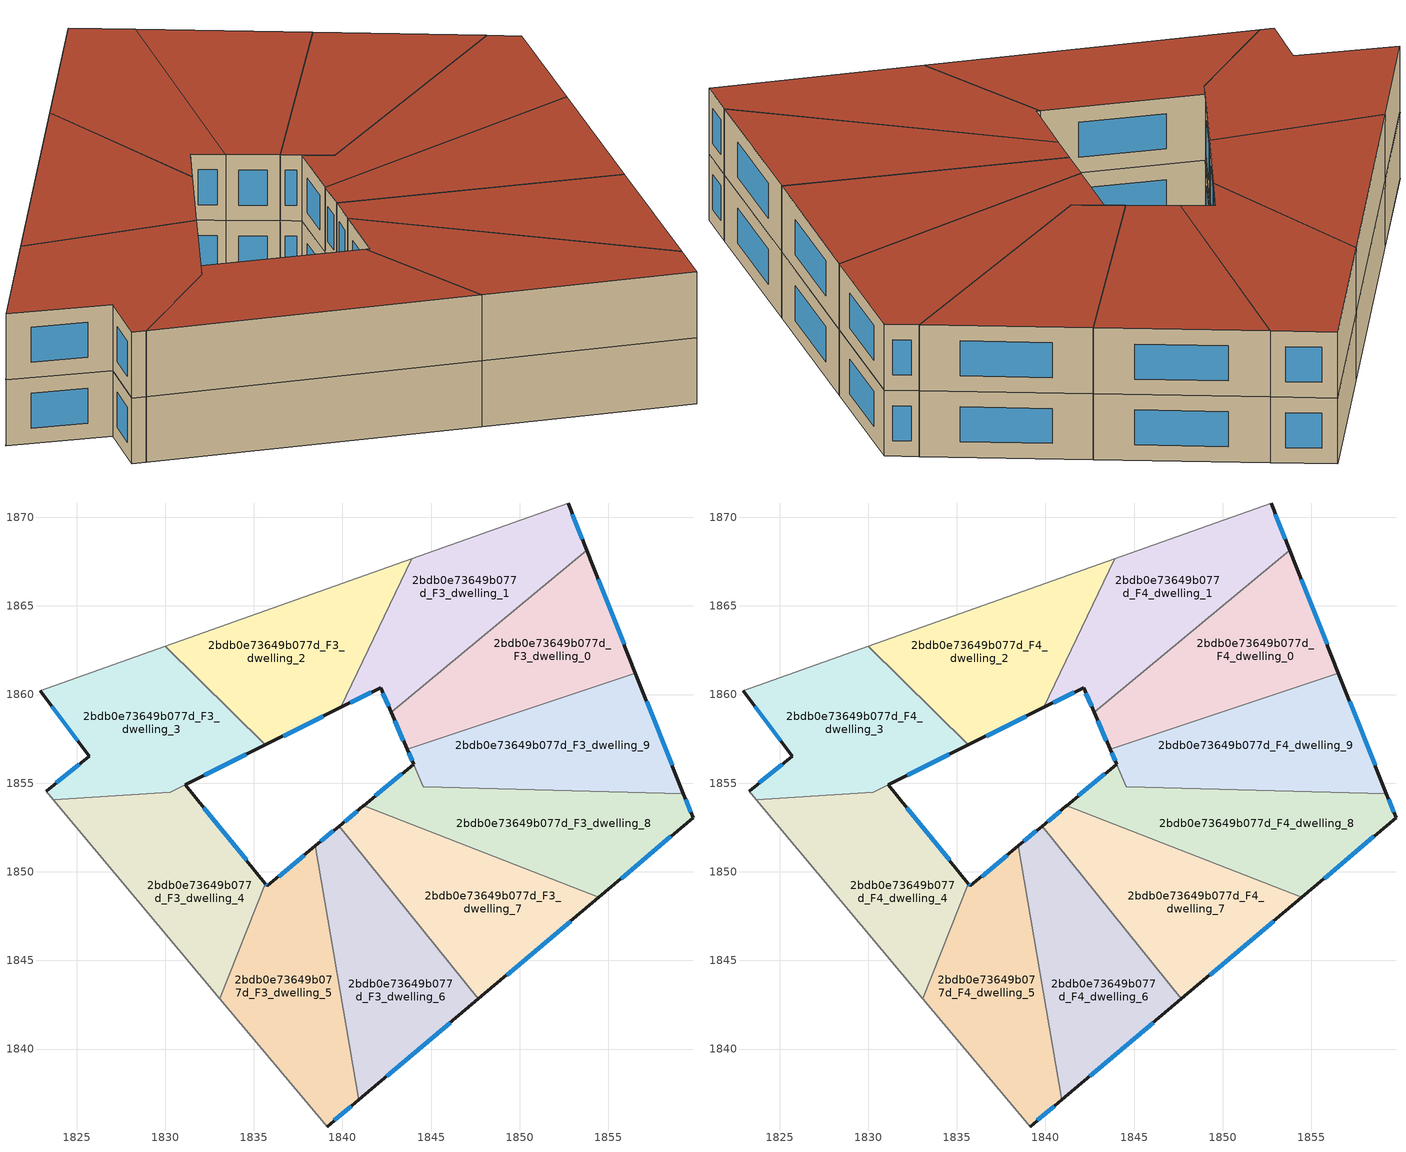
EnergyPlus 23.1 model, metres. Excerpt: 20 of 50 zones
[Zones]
2bdb0e73649b077d_F3_dwelling_0
 floor to 2bdb0e73649b077d_F2_dwelling_0 (EU_floor_Construction): 1853.78,1868.14 1856.53,1861.22 1843.67,1856.91 1842.75,1859.01 z9
 wall outside (EU_wall_Construction): 1842.75,1859.01 1843.66,1856.91 / 1856.53,1861.22 1853.78,1868.14 z9:12
 wall to 2bdb0e73649b077d_F3_dwelling_1 (EU_wall_Construction): 1853.78,1868.14 1842.75,1859.01 z9:12
 wall to 2bdb0e73649b077d_F3_dwelling_9 (EU_wall_Construction): 1843.67,1856.91 1856.53,1861.22 z9:12
 window (EU_Window_Construction): 1842.96,1858.51 1843.44,1857.4 / 1855.89,1862.84 1854.43,1866.51 z9.7:11.3
 roof outside (EU_roof_Construction): 1843.67,1856.91 1842.75,1859.01 1843.66,1856.91 z12
2bdb0e73649b077d_F3_dwelling_1
 floor to 2bdb0e73649b077d_F2_dwelling_1 (EU_floor_Construction): 1852.73,1870.79 1853.78,1868.14 1842.75,1859.01 1842.15,1860.39 1839.92,1859.28 1843.91,1867.66 z9
 wall outside (EU_wall_Construction): 1839.92,1859.28 1842.15,1860.39 1842.75,1859.01 / 1853.78,1868.14 1852.73,1870.79 z9:12
 wall adiabatic (EU_wall_Construction): 1852.73,1870.79 1843.91,1867.66 z9:12
 wall to 2bdb0e73649b077d_F3_dwelling_2 (EU_wall_Construction): 1843.91,1867.66 1839.92,1859.28 z9:12
 window (EU_Window_Construction): 1842.29,1860.06 1842.61,1859.33 / 1840.44,1859.54 1841.63,1860.13 / 1853.54,1868.76 1852.98,1870.17 z9.7:11.3
2bdb0e73649b077d_F3_dwelling_2
 floor to 2bdb0e73649b077d_F2_dwelling_2 (EU_floor_Construction): 1843.91,1867.66 1839.92,1859.28 1835.65,1857.16 1830,1862.72 z9
 wall outside (EU_wall_Construction): 1835.65,1857.16 1839.92,1859.28 z9:12
 wall adiabatic (EU_wall_Construction): 1843.91,1867.66 1830,1862.72 z9:12
 wall to 2bdb0e73649b077d_F3_dwelling_3 (EU_wall_Construction): 1830,1862.72 1835.65,1857.16 z9:12
 window (EU_Window_Construction): 1836.65,1857.66 1838.92,1858.78 z9.7:11.3
2bdb0e73649b077d_F3_dwelling_3
 floor to 2bdb0e73649b077d_F2_dwelling_3 (EU_floor_Construction): 1835.65,1857.16 1830.28,1854.49 1823.68,1854.08 1823.28,1854.55 1825.72,1856.53 1822.94,1860.21 1830,1862.72 z9
 wall outside (EU_wall_Construction): 1822.94,1860.21 1825.72,1856.53 1823.28,1854.55 / 1831.13,1854.91 1835.65,1857.16 z9:12
 wall adiabatic (EU_wall_Construction): 1823.28,1854.55 1823.68,1854.08 / 1830,1862.72 1822.94,1860.21 z9:12
 wall to 2bdb0e73649b077d_F3_dwelling_4 (EU_wall_Construction): 1823.68,1854.08 1830.28,1854.49 1831.13,1854.91 z9:12
 window (EU_Window_Construction): 1825.15,1856.06 1823.85,1855.01 / 1823.59,1859.34 1825.07,1857.39 / 1832.19,1855.44 1834.59,1856.63 z9.7:11.3
2bdb0e73649b077d_F3_dwelling_4
 floor to 2bdb0e73649b077d_F2_dwelling_4 (EU_floor_Construction): 1831.13,1854.91 1835.65,1849.34 1833.09,1842.83 1823.68,1854.08 1830.28,1854.49 z9
 wall outside (EU_wall_Construction): 1835.65,1849.34 1831.13,1854.91 z9:12
 wall adiabatic (EU_wall_Construction): 1823.68,1854.08 1833.09,1842.83 z9:12
 wall to 2bdb0e73649b077d_F3_dwelling_5 (EU_wall_Construction): 1833.09,1842.83 1835.65,1849.34 z9:12
 window (EU_Window_Construction): 1834.59,1850.65 1832.19,1853.6 z9.7:11.3
2bdb0e73649b077d_F3_dwelling_5
 floor to 2bdb0e73649b077d_F2_dwelling_5 (EU_floor_Construction): 1838.47,1851.46 1840.92,1837.13 1839.13,1835.62 1833.09,1842.83 1835.65,1849.34 1835.76,1849.2 z9
 wall outside (EU_wall_Construction): 1838.47,1851.46 1835.76,1849.2 1835.65,1849.34 / 1839.13,1835.62 1840.92,1837.13 z9:12
 wall adiabatic (EU_wall_Construction): 1833.09,1842.83 1839.13,1835.62 z9:12
 wall to 2bdb0e73649b077d_F3_dwelling_6 (EU_wall_Construction): 1840.92,1837.13 1838.47,1851.46 z9:12
 window (EU_Window_Construction): 1835.74,1849.23 1835.68,1849.31 / 1837.83,1850.93 1836.4,1849.73 / 1839.55,1835.97 1840.5,1836.78 z9.7:11.3
2bdb0e73649b077d_F3_dwelling_6
 floor to 2bdb0e73649b077d_F2_dwelling_6 (EU_floor_Construction): 1839.81,1852.57 1847.68,1842.83 1840.92,1837.13 1838.47,1851.46 z9
 wall outside (EU_wall_Construction): 1839.81,1852.57 1838.47,1851.46 / 1840.92,1837.13 1847.68,1842.83 z9:12
 wall to 2bdb0e73649b077d_F3_dwelling_7 (EU_wall_Construction): 1847.68,1842.83 1839.81,1852.57 z9:12
 window (EU_Window_Construction): 1839.49,1852.31 1838.79,1851.72 / 1842.51,1838.47 1846.09,1841.49 z9.7:11.3
2bdb0e73649b077d_F3_dwelling_7
 floor to 2bdb0e73649b077d_F2_dwelling_7 (EU_floor_Construction): 1854.48,1848.57 1847.68,1842.83 1839.81,1852.57 1841.16,1853.69 1841.2,1853.73 z9
 wall outside (EU_wall_Construction): 1841.2,1853.73 1841.16,1853.69 1839.81,1852.57 / 1847.68,1842.83 1854.48,1848.57 z9:12
 wall to 2bdb0e73649b077d_F3_dwelling_8 (EU_wall_Construction): 1854.48,1848.57 1841.2,1853.73 z9:12
 window (EU_Window_Construction): 1849.27,1844.18 1852.88,1847.22 / 1840.84,1853.43 1840.13,1852.83 z9.7:11.3
2bdb0e73649b077d_F3_dwelling_8
 floor to 2bdb0e73649b077d_F2_dwelling_8 (EU_floor_Construction): 1859.24,1854.41 1859.78,1853.04 1854.48,1848.57 1841.2,1853.73 1844.02,1856.07 1843.66,1856.91 1843.67,1856.91 1844.56,1854.79 z9
 wall outside (EU_wall_Construction): 1843.66,1856.91 1844.02,1856.07 1841.2,1853.73 / 1854.48,1848.57 1859.78,1853.04 1859.24,1854.41 z9:12
 wall to 2bdb0e73649b077d_F3_dwelling_9 (EU_wall_Construction): 1859.24,1854.41 1844.56,1854.79 1843.67,1856.91 z9:12
 window (EU_Window_Construction): 1843.74,1856.71 1843.93,1856.27 / 1859.65,1853.36 1859.37,1854.09 / 1855.72,1849.62 1858.54,1851.99 / 1843.36,1855.52 1841.86,1854.28 z9.7:11.3
2bdb0e73649b077d_F3_dwelling_9
 floor to 2bdb0e73649b077d_F2_dwelling_9 (EU_floor_Construction): 1856.53,1861.22 1859.24,1854.41 1844.56,1854.79 1843.67,1856.91 z9
 wall outside (EU_wall_Construction): 1859.24,1854.41 1856.53,1861.22 z9:12
 window (EU_Window_Construction): 1858.6,1856.01 1857.17,1859.62 z9.7:11.3
2bdb0e73649b077d_F4_dwelling_0
 floor to 2bdb0e73649b077d_F3_dwelling_0 (EU_floor_Construction): 1853.78,1868.14 1856.53,1861.22 1843.67,1856.91 1842.75,1859.01 z12
 wall outside (EU_wall_Construction): 1842.75,1859.01 1843.66,1856.91 / 1856.53,1861.22 1853.78,1868.14 z12:15
 wall to 2bdb0e73649b077d_F4_dwelling_1 (EU_wall_Construction): 1853.78,1868.14 1842.75,1859.01 z12:15
 wall to 2bdb0e73649b077d_F4_dwelling_9 (EU_wall_Construction): 1843.67,1856.91 1856.53,1861.22 z12:15
 window (EU_Window_Construction): 1842.96,1858.51 1843.44,1857.4 / 1855.89,1862.84 1854.43,1866.51 z12.7:14.3
 roof outside (EU_roof_Construction): 1856.53,1861.22 1853.78,1868.14 1842.75,1859.01 1843.66,1856.91 z15
2bdb0e73649b077d_F4_dwelling_1
 floor to 2bdb0e73649b077d_F3_dwelling_1 (EU_floor_Construction): 1852.73,1870.79 1853.78,1868.14 1842.75,1859.01 1842.15,1860.39 1839.92,1859.28 1843.91,1867.66 z12
 wall outside (EU_wall_Construction): 1839.92,1859.28 1842.15,1860.39 1842.75,1859.01 / 1853.78,1868.14 1852.73,1870.79 z12:15
 wall adiabatic (EU_wall_Construction): 1852.73,1870.79 1843.91,1867.66 z12:15
 wall to 2bdb0e73649b077d_F4_dwelling_2 (EU_wall_Construction): 1843.91,1867.66 1839.92,1859.28 z12:15
 window (EU_Window_Construction): 1842.29,1860.06 1842.61,1859.33 / 1840.44,1859.54 1841.63,1860.13 / 1853.54,1868.76 1852.98,1870.17 z12.7:14.3
 roof outside (EU_roof_Construction): 1853.78,1868.14 1852.73,1870.79 1843.91,1867.66 1839.92,1859.28 1842.15,1860.39 1842.75,1859.01 z15
2bdb0e73649b077d_F4_dwelling_2
 floor to 2bdb0e73649b077d_F3_dwelling_2 (EU_floor_Construction): 1843.91,1867.66 1839.92,1859.28 1835.65,1857.16 1830,1862.72 z12
 wall outside (EU_wall_Construction): 1835.65,1857.16 1839.92,1859.28 z12:15
 wall adiabatic (EU_wall_Construction): 1843.91,1867.66 1830,1862.72 z12:15
 wall to 2bdb0e73649b077d_F4_dwelling_3 (EU_wall_Construction): 1830,1862.72 1835.65,1857.16 z12:15
 window (EU_Window_Construction): 1836.65,1857.66 1838.92,1858.78 z12.7:14.3
 roof outside (EU_roof_Construction): 1839.92,1859.28 1843.91,1867.66 1830,1862.72 1835.65,1857.16 z15
2bdb0e73649b077d_F4_dwelling_3
 floor to 2bdb0e73649b077d_F3_dwelling_3 (EU_floor_Construction): 1835.65,1857.16 1830.28,1854.49 1823.68,1854.08 1823.28,1854.55 1825.72,1856.53 1822.94,1860.21 1830,1862.72 z12
 wall outside (EU_wall_Construction): 1822.94,1860.21 1825.72,1856.53 1823.28,1854.55 / 1831.13,1854.91 1835.65,1857.16 z12:15
 wall adiabatic (EU_wall_Construction): 1823.28,1854.55 1823.68,1854.08 / 1830,1862.72 1822.94,1860.21 z12:15
 wall to 2bdb0e73649b077d_F4_dwelling_4 (EU_wall_Construction): 1823.68,1854.08 1830.28,1854.49 1831.13,1854.91 z12:15
 window (EU_Window_Construction): 1825.15,1856.06 1823.85,1855.01 / 1823.59,1859.34 1825.07,1857.39 / 1832.19,1855.44 1834.59,1856.63 z12.7:14.3
 roof outside (EU_roof_Construction): 1835.65,1857.16 1830,1862.72 1822.94,1860.21 1825.72,1856.53 1823.28,1854.55 1823.68,1854.08 1830.28,1854.49 z15
2bdb0e73649b077d_F4_dwelling_4
 floor to 2bdb0e73649b077d_F3_dwelling_4 (EU_floor_Construction): 1831.13,1854.91 1835.65,1849.34 1833.09,1842.83 1823.68,1854.08 1830.28,1854.49 z12
 wall outside (EU_wall_Construction): 1835.65,1849.34 1831.13,1854.91 z12:15
 wall adiabatic (EU_wall_Construction): 1823.68,1854.08 1833.09,1842.83 z12:15
 wall to 2bdb0e73649b077d_F4_dwelling_5 (EU_wall_Construction): 1833.09,1842.83 1835.65,1849.34 z12:15
 window (EU_Window_Construction): 1834.59,1850.65 1832.19,1853.6 z12.7:14.3
 roof outside (EU_roof_Construction): 1833.09,1842.83 1835.65,1849.34 1831.13,1854.91 1830.28,1854.49 1823.68,1854.08 z15
2bdb0e73649b077d_F4_dwelling_5
 floor to 2bdb0e73649b077d_F3_dwelling_5 (EU_floor_Construction): 1838.47,1851.46 1840.92,1837.13 1839.13,1835.62 1833.09,1842.83 1835.65,1849.34 1835.76,1849.2 z12
 wall outside (EU_wall_Construction): 1838.47,1851.46 1835.76,1849.2 1835.65,1849.34 / 1839.13,1835.62 1840.92,1837.13 z12:15
 wall adiabatic (EU_wall_Construction): 1833.09,1842.83 1839.13,1835.62 z12:15
 wall to 2bdb0e73649b077d_F4_dwelling_6 (EU_wall_Construction): 1840.92,1837.13 1838.47,1851.46 z12:15
 window (EU_Window_Construction): 1835.74,1849.23 1835.68,1849.31 / 1837.83,1850.93 1836.4,1849.73 / 1839.55,1835.97 1840.5,1836.78 z12.7:14.3
 roof outside (EU_roof_Construction): 1840.92,1837.13 1838.47,1851.46 1835.76,1849.2 1835.65,1849.34 1833.09,1842.83 1839.13,1835.62 z15
2bdb0e73649b077d_F4_dwelling_6
 floor to 2bdb0e73649b077d_F3_dwelling_6 (EU_floor_Construction): 1839.81,1852.57 1847.68,1842.83 1840.92,1837.13 1838.47,1851.46 z12
 wall outside (EU_wall_Construction): 1839.81,1852.57 1838.47,1851.46 / 1840.92,1837.13 1847.68,1842.83 z12:15
 wall to 2bdb0e73649b077d_F4_dwelling_7 (EU_wall_Construction): 1847.68,1842.83 1839.81,1852.57 z12:15
 window (EU_Window_Construction): 1839.49,1852.31 1838.79,1851.72 / 1842.51,1838.47 1846.09,1841.49 z12.7:14.3
 roof outside (EU_roof_Construction): 1847.68,1842.83 1839.81,1852.57 1838.47,1851.46 1840.92,1837.13 z15
2bdb0e73649b077d_F4_dwelling_7
 floor to 2bdb0e73649b077d_F3_dwelling_7 (EU_floor_Construction): 1854.48,1848.57 1847.68,1842.83 1839.81,1852.57 1841.16,1853.69 1841.2,1853.73 z12
 wall outside (EU_wall_Construction): 1841.2,1853.73 1841.16,1853.69 1839.81,1852.57 / 1847.68,1842.83 1854.48,1848.57 z12:15
 wall to 2bdb0e73649b077d_F4_dwelling_8 (EU_wall_Construction): 1854.48,1848.57 1841.2,1853.73 z12:15
 window (EU_Window_Construction): 1849.27,1844.18 1852.88,1847.22 / 1840.84,1853.43 1840.13,1852.83 z12.7:14.3
 roof outside (EU_roof_Construction): 1854.48,1848.57 1841.2,1853.73 1841.16,1853.69 1839.81,1852.57 1847.68,1842.83 z15
2bdb0e73649b077d_F4_dwelling_8
 floor to 2bdb0e73649b077d_F3_dwelling_8 (EU_floor_Construction): 1859.24,1854.41 1859.78,1853.04 1854.48,1848.57 1841.2,1853.73 1844.02,1856.07 1843.66,1856.91 1843.67,1856.91 1844.56,1854.79 z12
 wall outside (EU_wall_Construction): 1843.66,1856.91 1844.02,1856.07 1841.2,1853.73 / 1854.48,1848.57 1859.78,1853.04 1859.24,1854.41 z12:15
 wall to 2bdb0e73649b077d_F4_dwelling_9 (EU_wall_Construction): 1859.24,1854.41 1844.56,1854.79 1843.67,1856.91 z12:15
 window (EU_Window_Construction): 1843.74,1856.71 1843.93,1856.27 / 1859.65,1853.36 1859.37,1854.09 / 1855.72,1849.62 1858.54,1851.99 / 1843.36,1855.52 1841.86,1854.28 z12.7:14.3
 roof outside (EU_roof_Construction): 1859.78,1853.04 1859.24,1854.41 1844.56,1854.79 1843.67,1856.91 1843.66,1856.91 1844.02,1856.07 1841.2,1853.73 1854.48,1848.57 z15
2bdb0e73649b077d_F4_dwelling_9
 floor to 2bdb0e73649b077d_F3_dwelling_9 (EU_floor_Construction): 1856.53,1861.22 1859.24,1854.41 1844.56,1854.79 1843.67,1856.91 z12
 wall outside (EU_wall_Construction): 1859.24,1854.41 1856.53,1861.22 z12:15
 window (EU_Window_Construction): 1858.6,1856.01 1857.17,1859.62 z12.7:14.3
 roof outside (EU_roof_Construction): 1859.24,1854.41 1856.53,1861.22 1843.67,1856.91 1844.56,1854.79 z15
[Building]
EU S2 Campaign: North Axis=0; Terrain=City; Solar Distribution=FullExterior
[Site:Location]
Budapest.Ferenc.Liszt.Intl.AP: Latitude=47.437; Longitude=19.256; Time Zone=1; Elevation=185
[SizingPeriod:WeatherFileDays]
AnnualSizingPeriod: Begin Month=1; Begin Day of Month=1; End Month=12; End Day of Month=31; Day of Week for Start Day=Monday; Use Weather File Daylight Saving Period=No; Use Weather File Rain and Snow Indicators=No
[MATERIAL]
EU_InternalMass_Material: Roughness=MediumRough; Thickness=0.1; Conductivity=1; Density=1800; Specific Heat=900; Thermal Absorptance=0.9; Solar Absorptance=0.7; Visible Absorptance=0.7
[MATERIAL:NOMASS] Roughness=MediumRough; Thermal Absorptance=0.9; Solar Absorptance=0.7; Visible Absorptance=0.7
Name | Thermal Resistance
EU_wall_NoMass | 0.832559
EU_roof_NoMass | 1.39638
EU_floor_NoMass | 0.872794
[WINDOWMATERIAL:SIMPLEGLAZINGSYSTEM]
EU_Window_SimpleGlazing: UFactor=2.79869; Solar Heat Gain Coefficient=0.75; Visible Transmittance=0.75
[CONSTRUCTION]
EU_wall_Construction: EU_wall_NoMass
EU_roof_Construction: EU_roof_NoMass
EU_floor_Construction: EU_floor_NoMass
EU_Window_Construction: EU_Window_SimpleGlazing
EU_InternalMass_Construction: EU_InternalMass_Material
[ZONE] Type=1; Multiplier=1; Ceiling Height=autocalculate; Floor Area=autocalculate; Part of Total Floor Area=Yes
Name | Volume
2bdb0e73649b077d_F3_dwelling_0; 2bdb0e73649b077d_F4_dwelling_0 | 198.723
2bdb0e73649b077d_F3_dwelling_1; 2bdb0e73649b077d_F4_dwelling_1 | 198.781
2bdb0e73649b077d_F3_dwelling_2; 2bdb0e73649b077d_F4_dwelling_2 | 198.769
2bdb0e73649b077d_F3_dwelling_3; 2bdb0e73649b077d_F4_dwelling_3 | 198.146
2bdb0e73649b077d_F3_dwelling_4; 2bdb0e73649b077d_F4_dwelling_4 | 199.382
2bdb0e73649b077d_F3_dwelling_5; 2bdb0e73649b077d_F4_dwelling_5 | 198.783
2bdb0e73649b077d_F3_dwelling_6; 2bdb0e73649b077d_F4_dwelling_6 | 198.731
2bdb0e73649b077d_F3_dwelling_7; 2bdb0e73649b077d_F4_dwelling_7 | 200.966
2bdb0e73649b077d_F3_dwelling_8; 2bdb0e73649b077d_F4_dwelling_8 | 200.428
2bdb0e73649b077d_F3_dwelling_9; 2bdb0e73649b077d_F4_dwelling_9 | 194.917
[INTERNALMASS] Construction=EU_InternalMass_Construction
Name | Zone or ZoneList | Surface Area
2bdb0e73649b077d_F3_dwelling_0_EU_InternalMass | 2bdb0e73649b077d_F3_dwelling_0 | 66.2534
2bdb0e73649b077d_F3_dwelling_1_EU_InternalMass | 2bdb0e73649b077d_F3_dwelling_1 | 66.2606
2bdb0e73649b077d_F3_dwelling_2_EU_InternalMass | 2bdb0e73649b077d_F3_dwelling_2 | 66.2561
2bdb0e73649b077d_F3_dwelling_3_EU_InternalMass | 2bdb0e73649b077d_F3_dwelling_3 | 66.0493
2bdb0e73649b077d_F3_dwelling_4_EU_InternalMass | 2bdb0e73649b077d_F3_dwelling_4 | 66.4618
2bdb0e73649b077d_F3_dwelling_5_EU_InternalMass | 2bdb0e73649b077d_F3_dwelling_5 | 66.2609
2bdb0e73649b077d_F3_dwelling_6_EU_InternalMass | 2bdb0e73649b077d_F3_dwelling_6 | 66.2438
2bdb0e73649b077d_F3_dwelling_7_EU_InternalMass | 2bdb0e73649b077d_F3_dwelling_7 | 66.9854
2bdb0e73649b077d_F3_dwelling_8_EU_InternalMass | 2bdb0e73649b077d_F3_dwelling_8 | 66.8155
2bdb0e73649b077d_F3_dwelling_9_EU_InternalMass | 2bdb0e73649b077d_F3_dwelling_9 | 64.9779
2bdb0e73649b077d_F4_dwelling_0_EU_InternalMass | 2bdb0e73649b077d_F4_dwelling_0 | 66.2534
2bdb0e73649b077d_F4_dwelling_1_EU_InternalMass | 2bdb0e73649b077d_F4_dwelling_1 | 66.2606
2bdb0e73649b077d_F4_dwelling_2_EU_InternalMass | 2bdb0e73649b077d_F4_dwelling_2 | 66.2561
2bdb0e73649b077d_F4_dwelling_3_EU_InternalMass | 2bdb0e73649b077d_F4_dwelling_3 | 66.0493
2bdb0e73649b077d_F4_dwelling_4_EU_InternalMass | 2bdb0e73649b077d_F4_dwelling_4 | 66.4618
2bdb0e73649b077d_F4_dwelling_5_EU_InternalMass | 2bdb0e73649b077d_F4_dwelling_5 | 66.2609
2bdb0e73649b077d_F4_dwelling_6_EU_InternalMass | 2bdb0e73649b077d_F4_dwelling_6 | 66.2438
2bdb0e73649b077d_F4_dwelling_7_EU_InternalMass | 2bdb0e73649b077d_F4_dwelling_7 | 66.9854
2bdb0e73649b077d_F4_dwelling_8_EU_InternalMass | 2bdb0e73649b077d_F4_dwelling_8 | 66.8155
2bdb0e73649b077d_F4_dwelling_9_EU_InternalMass | 2bdb0e73649b077d_F4_dwelling_9 | 64.9779
[OTHEREQUIPMENT] Fuel Type=Electricity; Design Level Calculation Method=Watts/Area; Power per Zone Floor Area=1; Fraction Latent=0; Fraction Radiant=0; Fraction Lost=0; Carbon Dioxide Generation Rate=0; EndUse Subcategory=EU_Step8_InternalGains
Name | Zone or ZoneList or Space or SpaceList | Schedule
EU_Step8_InternalGain_2bdb0e73649b077d_F3_dwelling_0_f000 | 2bdb0e73649b077d_F3_dwelling_0 | EU_Step8_GainSchedule_2bdb0e73649b077d_F3_dwelling_0_f000
EU_Step8_InternalGain_2bdb0e73649b077d_F3_dwelling_1_f000 | 2bdb0e73649b077d_F3_dwelling_1 | EU_Step8_GainSchedule_2bdb0e73649b077d_F3_dwelling_1_f000
EU_Step8_InternalGain_2bdb0e73649b077d_F3_dwelling_2_f000 | 2bdb0e73649b077d_F3_dwelling_2 | EU_Step8_GainSchedule_2bdb0e73649b077d_F3_dwelling_2_f000
EU_Step8_InternalGain_2bdb0e73649b077d_F3_dwelling_3_f000 | 2bdb0e73649b077d_F3_dwelling_3 | EU_Step8_GainSchedule_2bdb0e73649b077d_F3_dwelling_3_f000
EU_Step8_InternalGain_2bdb0e73649b077d_F3_dwelling_4_f000 | 2bdb0e73649b077d_F3_dwelling_4 | EU_Step8_GainSchedule_2bdb0e73649b077d_F3_dwelling_4_f000
EU_Step8_InternalGain_2bdb0e73649b077d_F3_dwelling_5_f000 | 2bdb0e73649b077d_F3_dwelling_5 | EU_Step8_GainSchedule_2bdb0e73649b077d_F3_dwelling_5_f000
EU_Step8_InternalGain_2bdb0e73649b077d_F3_dwelling_6_f000 | 2bdb0e73649b077d_F3_dwelling_6 | EU_Step8_GainSchedule_2bdb0e73649b077d_F3_dwelling_6_f000
EU_Step8_InternalGain_2bdb0e73649b077d_F3_dwelling_7_f000 | 2bdb0e73649b077d_F3_dwelling_7 | EU_Step8_GainSchedule_2bdb0e73649b077d_F3_dwelling_7_f000
EU_Step8_InternalGain_2bdb0e73649b077d_F3_dwelling_8_f000 | 2bdb0e73649b077d_F3_dwelling_8 | EU_Step8_GainSchedule_2bdb0e73649b077d_F3_dwelling_8_f000
EU_Step8_InternalGain_2bdb0e73649b077d_F3_dwelling_9_f000 | 2bdb0e73649b077d_F3_dwelling_9 | EU_Step8_GainSchedule_2bdb0e73649b077d_F3_dwelling_9_f000
EU_Step8_InternalGain_2bdb0e73649b077d_F4_dwelling_0_f000 | 2bdb0e73649b077d_F4_dwelling_0 | EU_Step8_GainSchedule_2bdb0e73649b077d_F4_dwelling_0_f000
EU_Step8_InternalGain_2bdb0e73649b077d_F4_dwelling_1_f000 | 2bdb0e73649b077d_F4_dwelling_1 | EU_Step8_GainSchedule_2bdb0e73649b077d_F4_dwelling_1_f000
EU_Step8_InternalGain_2bdb0e73649b077d_F4_dwelling_2_f000 | 2bdb0e73649b077d_F4_dwelling_2 | EU_Step8_GainSchedule_2bdb0e73649b077d_F4_dwelling_2_f000
EU_Step8_InternalGain_2bdb0e73649b077d_F4_dwelling_3_f000 | 2bdb0e73649b077d_F4_dwelling_3 | EU_Step8_GainSchedule_2bdb0e73649b077d_F4_dwelling_3_f000
EU_Step8_InternalGain_2bdb0e73649b077d_F4_dwelling_4_f000 | 2bdb0e73649b077d_F4_dwelling_4 | EU_Step8_GainSchedule_2bdb0e73649b077d_F4_dwelling_4_f000
EU_Step8_InternalGain_2bdb0e73649b077d_F4_dwelling_5_f000 | 2bdb0e73649b077d_F4_dwelling_5 | EU_Step8_GainSchedule_2bdb0e73649b077d_F4_dwelling_5_f000
EU_Step8_InternalGain_2bdb0e73649b077d_F4_dwelling_6_f000 | 2bdb0e73649b077d_F4_dwelling_6 | EU_Step8_GainSchedule_2bdb0e73649b077d_F4_dwelling_6_f000
EU_Step8_InternalGain_2bdb0e73649b077d_F4_dwelling_7_f000 | 2bdb0e73649b077d_F4_dwelling_7 | EU_Step8_GainSchedule_2bdb0e73649b077d_F4_dwelling_7_f000
EU_Step8_InternalGain_2bdb0e73649b077d_F4_dwelling_8_f000 | 2bdb0e73649b077d_F4_dwelling_8 | EU_Step8_GainSchedule_2bdb0e73649b077d_F4_dwelling_8_f000
EU_Step8_InternalGain_2bdb0e73649b077d_F4_dwelling_9_f000 | 2bdb0e73649b077d_F4_dwelling_9 | EU_Step8_GainSchedule_2bdb0e73649b077d_F4_dwelling_9_f000
[ZONEVENTILATION:DESIGNFLOWRATE] Schedule=EU_AlwaysOn; Design Flow Rate Calculation Method=AirChanges/Hour; Air Changes per Hour=0.475469; Ventilation Type=Natural; Fan Pressure Rise=0; Fan Total Efficiency=1; Constant Term Coefficient=1; Temperature Term Coefficient=0; Velocity Term Coefficient=0; Velocity Squared Term Coefficient=0; Minimum Indoor Temperature=-100; Maximum Indoor Temperature=100; Delta Temperature=-100; Minimum Outdoor Temperature=-100; Maximum Outdoor Temperature=100; Maximum Wind Speed=40
Name | Zone or ZoneList or Space or SpaceList
EU_ConstantAir_2bdb0e73649b077d_F3_dwelling_0 | 2bdb0e73649b077d_F3_dwelling_0
EU_ConstantAir_2bdb0e73649b077d_F3_dwelling_1 | 2bdb0e73649b077d_F3_dwelling_1
EU_ConstantAir_2bdb0e73649b077d_F3_dwelling_2 | 2bdb0e73649b077d_F3_dwelling_2
EU_ConstantAir_2bdb0e73649b077d_F3_dwelling_3 | 2bdb0e73649b077d_F3_dwelling_3
EU_ConstantAir_2bdb0e73649b077d_F3_dwelling_4 | 2bdb0e73649b077d_F3_dwelling_4
EU_ConstantAir_2bdb0e73649b077d_F3_dwelling_5 | 2bdb0e73649b077d_F3_dwelling_5
EU_ConstantAir_2bdb0e73649b077d_F3_dwelling_6 | 2bdb0e73649b077d_F3_dwelling_6
EU_ConstantAir_2bdb0e73649b077d_F3_dwelling_7 | 2bdb0e73649b077d_F3_dwelling_7
EU_ConstantAir_2bdb0e73649b077d_F3_dwelling_8 | 2bdb0e73649b077d_F3_dwelling_8
EU_ConstantAir_2bdb0e73649b077d_F3_dwelling_9 | 2bdb0e73649b077d_F3_dwelling_9
EU_ConstantAir_2bdb0e73649b077d_F4_dwelling_0 | 2bdb0e73649b077d_F4_dwelling_0
EU_ConstantAir_2bdb0e73649b077d_F4_dwelling_1 | 2bdb0e73649b077d_F4_dwelling_1
EU_ConstantAir_2bdb0e73649b077d_F4_dwelling_2 | 2bdb0e73649b077d_F4_dwelling_2
EU_ConstantAir_2bdb0e73649b077d_F4_dwelling_3 | 2bdb0e73649b077d_F4_dwelling_3
EU_ConstantAir_2bdb0e73649b077d_F4_dwelling_4 | 2bdb0e73649b077d_F4_dwelling_4
EU_ConstantAir_2bdb0e73649b077d_F4_dwelling_5 | 2bdb0e73649b077d_F4_dwelling_5
EU_ConstantAir_2bdb0e73649b077d_F4_dwelling_6 | 2bdb0e73649b077d_F4_dwelling_6
EU_ConstantAir_2bdb0e73649b077d_F4_dwelling_7 | 2bdb0e73649b077d_F4_dwelling_7
EU_ConstantAir_2bdb0e73649b077d_F4_dwelling_8 | 2bdb0e73649b077d_F4_dwelling_8
EU_ConstantAir_2bdb0e73649b077d_F4_dwelling_9 | 2bdb0e73649b077d_F4_dwelling_9
[HVACTEMPLATE:THERMOSTAT] Constant Heating Setpoint=20; Constant Cooling Setpoint=50
EU_HeatOnly_2bdb0e73649b077d_F1_dwelling_9; EU_HeatOnly_2bdb0e73649b077d_F2_dwelling_0; EU_HeatOnly_2bdb0e73649b077d_F2_dwelling_1; EU_HeatOnly_2bdb0e73649b077d_F2_dwelling_2; EU_HeatOnly_2bdb0e73649b077d_F2_dwelling_3; EU_HeatOnly_2bdb0e73649b077d_F2_dwelling_4; EU_HeatOnly_2bdb0e73649b077d_F2_dwelling_5; EU_HeatOnly_2bdb0e73649b077d_F2_dwelling_6; EU_HeatOnly_2bdb0e73649b077d_F2_dwelling_7; EU_HeatOnly_2bdb0e73649b077d_F2_dwelling_8; EU_HeatOnly_2bdb0e73649b077d_F2_dwelling_9; EU_HeatOnly_2bdb0e73649b077d_F3_dwelling_0; EU_HeatOnly_2bdb0e73649b077d_F3_dwelling_1; EU_HeatOnly_2bdb0e73649b077d_F3_dwelling_2; EU_HeatOnly_2bdb0e73649b077d_F3_dwelling_3; EU_HeatOnly_2bdb0e73649b077d_F3_dwelling_4; EU_HeatOnly_2bdb0e73649b077d_F3_dwelling_5; EU_HeatOnly_2bdb0e73649b077d_F3_dwelling_6; EU_HeatOnly_2bdb0e73649b077d_F3_dwelling_7; EU_HeatOnly_2bdb0e73649b077d_F3_dwelling_8; EU_HeatOnly_2bdb0e73649b077d_F3_dwelling_9; EU_HeatOnly_2bdb0e73649b077d_F4_dwelling_0; EU_HeatOnly_2bdb0e73649b077d_F4_dwelling_1; EU_HeatOnly_2bdb0e73649b077d_F4_dwelling_2; EU_HeatOnly_2bdb0e73649b077d_F4_dwelling_3; EU_HeatOnly_2bdb0e73649b077d_F4_dwelling_4; EU_HeatOnly_2bdb0e73649b077d_F4_dwelling_5; EU_HeatOnly_2bdb0e73649b077d_F4_dwelling_6; EU_HeatOnly_2bdb0e73649b077d_F4_dwelling_7; EU_HeatOnly_2bdb0e73649b077d_F4_dwelling_8; EU_HeatOnly_2bdb0e73649b077d_F4_dwelling_9
[HVACTEMPLATE:ZONE:IDEALLOADSAIRSYSTEM] System Availability Schedule=EU_AlwaysOn; Maximum Heating Supply Air Temperature=50; Minimum Cooling Supply Air Temperature=13; Maximum Heating Supply Air Humidity Ratio=0.0156; Minimum Cooling Supply Air Humidity Ratio=0.0077; Heating Limit=NoLimit; Cooling Limit=NoLimit; Heating Availability Schedule=EU_AlwaysOn; Cooling Availability Schedule=EU_CoolingOff; Dehumidification Control Type=ConstantSensibleHeatRatio; Cooling Sensible Heat Ratio=0.7; Dehumidification Setpoint=60; Humidification Control Type=None; Humidification Setpoint=30; Outdoor Air Method=None; Outdoor Air Flow Rate per Person=0.00944; Outdoor Air Flow Rate per Zone Floor Area=0; Outdoor Air Flow Rate per Zone=0; Demand Controlled Ventilation Type=None; Outdoor Air Economizer Type=NoEconomizer; Heat Recovery Type=None; Sensible Heat Recovery Effectiveness=0.7; Latent Heat Recovery Effectiveness=0.65
Name | Template Thermostat
2bdb0e73649b077d_F3_dwelling_0 | EU_HeatOnly_2bdb0e73649b077d_F3_dwelling_0
2bdb0e73649b077d_F3_dwelling_1 | EU_HeatOnly_2bdb0e73649b077d_F3_dwelling_1
2bdb0e73649b077d_F3_dwelling_2 | EU_HeatOnly_2bdb0e73649b077d_F3_dwelling_2
2bdb0e73649b077d_F3_dwelling_3 | EU_HeatOnly_2bdb0e73649b077d_F3_dwelling_3
2bdb0e73649b077d_F3_dwelling_4 | EU_HeatOnly_2bdb0e73649b077d_F3_dwelling_4
2bdb0e73649b077d_F3_dwelling_5 | EU_HeatOnly_2bdb0e73649b077d_F3_dwelling_5
2bdb0e73649b077d_F3_dwelling_6 | EU_HeatOnly_2bdb0e73649b077d_F3_dwelling_6
2bdb0e73649b077d_F3_dwelling_7 | EU_HeatOnly_2bdb0e73649b077d_F3_dwelling_7
2bdb0e73649b077d_F3_dwelling_8 | EU_HeatOnly_2bdb0e73649b077d_F3_dwelling_8
2bdb0e73649b077d_F3_dwelling_9 | EU_HeatOnly_2bdb0e73649b077d_F3_dwelling_9
2bdb0e73649b077d_F4_dwelling_0 | EU_HeatOnly_2bdb0e73649b077d_F4_dwelling_0
2bdb0e73649b077d_F4_dwelling_1 | EU_HeatOnly_2bdb0e73649b077d_F4_dwelling_1
2bdb0e73649b077d_F4_dwelling_2 | EU_HeatOnly_2bdb0e73649b077d_F4_dwelling_2
2bdb0e73649b077d_F4_dwelling_3 | EU_HeatOnly_2bdb0e73649b077d_F4_dwelling_3
2bdb0e73649b077d_F4_dwelling_4 | EU_HeatOnly_2bdb0e73649b077d_F4_dwelling_4
2bdb0e73649b077d_F4_dwelling_5 | EU_HeatOnly_2bdb0e73649b077d_F4_dwelling_5
2bdb0e73649b077d_F4_dwelling_6 | EU_HeatOnly_2bdb0e73649b077d_F4_dwelling_6
2bdb0e73649b077d_F4_dwelling_7 | EU_HeatOnly_2bdb0e73649b077d_F4_dwelling_7
2bdb0e73649b077d_F4_dwelling_8 | EU_HeatOnly_2bdb0e73649b077d_F4_dwelling_8
2bdb0e73649b077d_F4_dwelling_9 | EU_HeatOnly_2bdb0e73649b077d_F4_dwelling_9
[SIZING:ZONE] Zone Cooling Design Supply Air Temperature Input Method=SupplyAirTemperature; Zone Cooling Design Supply Air Temperature=13; Zone Heating Design Supply Air Temperature Input Method=SupplyAirTemperature; Zone Heating Design Supply Air Temperature=50; Zone Cooling Design Supply Air Humidity Ratio=0.008; Zone Heating Design Supply Air Humidity Ratio=0.008; Cooling Design Air Flow Method=DesignDay; Cooling Design Air Flow Rate=0; Cooling Minimum Air Flow per Zone Floor Area=0.000762; Cooling Minimum Air Flow=0; Cooling Minimum Air Flow Fraction=0.2; Heating Design Air Flow Method=DesignDay; Heating Design Air Flow Rate=0; Heating Maximum Air Flow per Zone Floor Area=0.002032; Heating Maximum Air Flow=0.141576; Heating Maximum Air Flow Fraction=0.3; Account for Dedicated Outdoor Air System=No; Dedicated Outdoor Air System Control Strategy=NeutralSupplyAir; Dedicated Outdoor Air Low Setpoint Temperature for Design=autosize; Dedicated Outdoor Air High Setpoint Temperature for Design=autosize; Zone Load Sizing Method=Sensible Load Only No Latent Load; Zone Latent Cooling Design Supply Air Humidity Ratio Input Method=HumidityRatioDifference; Zone Cooling Design Supply Air Humidity Ratio Difference=0.005; Zone Latent Heating Design Supply Air Humidity Ratio Input Method=HumidityRatioDifference; Zone Humidification Design Supply Air Humidity Ratio Difference=0.005
2bdb0e73649b077d_F3_dwelling_0; 2bdb0e73649b077d_F3_dwelling_1; 2bdb0e73649b077d_F3_dwelling_2; 2bdb0e73649b077d_F3_dwelling_3; 2bdb0e73649b077d_F3_dwelling_4; 2bdb0e73649b077d_F3_dwelling_5; 2bdb0e73649b077d_F3_dwelling_6; 2bdb0e73649b077d_F3_dwelling_7; 2bdb0e73649b077d_F3_dwelling_8; 2bdb0e73649b077d_F3_dwelling_9; 2bdb0e73649b077d_F4_dwelling_0; 2bdb0e73649b077d_F4_dwelling_1; 2bdb0e73649b077d_F4_dwelling_2; 2bdb0e73649b077d_F4_dwelling_3; 2bdb0e73649b077d_F4_dwelling_4; 2bdb0e73649b077d_F4_dwelling_5; 2bdb0e73649b077d_F4_dwelling_6; 2bdb0e73649b077d_F4_dwelling_7; 2bdb0e73649b077d_F4_dwelling_8; 2bdb0e73649b077d_F4_dwelling_9
[SCHEDULE:CONSTANT]
Name | Hourly Value
EU_AlwaysOn | 1
EU_CoolingOff | 0
[SCHEDULE:FILE] Column Number=1; Rows to Skip at Top=0; Number of Hours of Data=8760; Column Separator=Comma; Interpolate to Timestep=No; Minutes per Item=60; Adjust Schedule for Daylight Savings=Yes
Name | File
EU_Step8_GainSchedule_2bdb0e73649b077d_F3_dwelling_0_f000 | ../../schedules/2bdb0e73649b077d/2bdb0e73649b077d_F3_dwelling_0_f000_gain.csv
EU_Step8_GainSchedule_2bdb0e73649b077d_F3_dwelling_1_f000 | ../../schedules/2bdb0e73649b077d/2bdb0e73649b077d_F3_dwelling_1_f000_gain.csv
EU_Step8_GainSchedule_2bdb0e73649b077d_F3_dwelling_2_f000 | ../../schedules/2bdb0e73649b077d/2bdb0e73649b077d_F3_dwelling_2_f000_gain.csv
EU_Step8_GainSchedule_2bdb0e73649b077d_F3_dwelling_3_f000 | ../../schedules/2bdb0e73649b077d/2bdb0e73649b077d_F3_dwelling_3_f000_gain.csv
EU_Step8_GainSchedule_2bdb0e73649b077d_F3_dwelling_4_f000 | ../../schedules/2bdb0e73649b077d/2bdb0e73649b077d_F3_dwelling_4_f000_gain.csv
EU_Step8_GainSchedule_2bdb0e73649b077d_F3_dwelling_5_f000 | ../../schedules/2bdb0e73649b077d/2bdb0e73649b077d_F3_dwelling_5_f000_gain.csv
EU_Step8_GainSchedule_2bdb0e73649b077d_F3_dwelling_6_f000 | ../../schedules/2bdb0e73649b077d/2bdb0e73649b077d_F3_dwelling_6_f000_gain.csv
EU_Step8_GainSchedule_2bdb0e73649b077d_F3_dwelling_7_f000 | ../../schedules/2bdb0e73649b077d/2bdb0e73649b077d_F3_dwelling_7_f000_gain.csv
EU_Step8_GainSchedule_2bdb0e73649b077d_F3_dwelling_8_f000 | ../../schedules/2bdb0e73649b077d/2bdb0e73649b077d_F3_dwelling_8_f000_gain.csv
EU_Step8_GainSchedule_2bdb0e73649b077d_F3_dwelling_9_f000 | ../../schedules/2bdb0e73649b077d/2bdb0e73649b077d_F3_dwelling_9_f000_gain.csv
EU_Step8_GainSchedule_2bdb0e73649b077d_F4_dwelling_0_f000 | ../../schedules/2bdb0e73649b077d/2bdb0e73649b077d_F4_dwelling_0_f000_gain.csv
EU_Step8_GainSchedule_2bdb0e73649b077d_F4_dwelling_1_f000 | ../../schedules/2bdb0e73649b077d/2bdb0e73649b077d_F4_dwelling_1_f000_gain.csv
EU_Step8_GainSchedule_2bdb0e73649b077d_F4_dwelling_2_f000 | ../../schedules/2bdb0e73649b077d/2bdb0e73649b077d_F4_dwelling_2_f000_gain.csv
EU_Step8_GainSchedule_2bdb0e73649b077d_F4_dwelling_3_f000 | ../../schedules/2bdb0e73649b077d/2bdb0e73649b077d_F4_dwelling_3_f000_gain.csv
EU_Step8_GainSchedule_2bdb0e73649b077d_F4_dwelling_4_f000 | ../../schedules/2bdb0e73649b077d/2bdb0e73649b077d_F4_dwelling_4_f000_gain.csv
EU_Step8_GainSchedule_2bdb0e73649b077d_F4_dwelling_5_f000 | ../../schedules/2bdb0e73649b077d/2bdb0e73649b077d_F4_dwelling_5_f000_gain.csv
EU_Step8_GainSchedule_2bdb0e73649b077d_F4_dwelling_6_f000 | ../../schedules/2bdb0e73649b077d/2bdb0e73649b077d_F4_dwelling_6_f000_gain.csv
EU_Step8_GainSchedule_2bdb0e73649b077d_F4_dwelling_7_f000 | ../../schedules/2bdb0e73649b077d/2bdb0e73649b077d_F4_dwelling_7_f000_gain.csv
EU_Step8_GainSchedule_2bdb0e73649b077d_F4_dwelling_8_f000 | ../../schedules/2bdb0e73649b077d/2bdb0e73649b077d_F4_dwelling_8_f000_gain.csv
EU_Step8_GainSchedule_2bdb0e73649b077d_F4_dwelling_9_f000 | ../../schedules/2bdb0e73649b077d/2bdb0e73649b077d_F4_dwelling_9_f000_gain.csv
